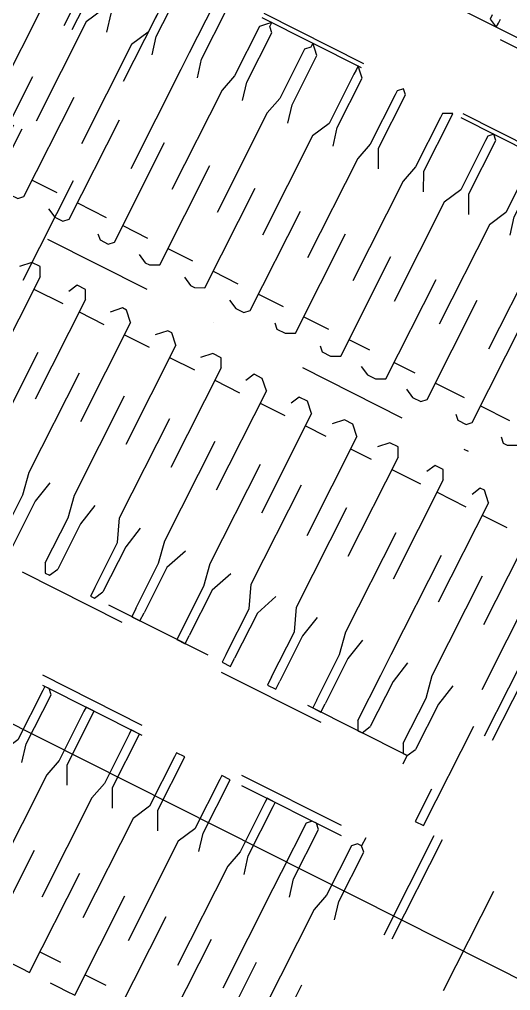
# Model space of a CAD drawing. Header units: metres. Extents: x 0 to 547597, y 0 to 1844684.
# Drawn here: x 543423.236 to 543423.677, y 1844511.953 to 1844512.826 of the extents above; entities that cross this region are included whole.
import ezdxf

# ---------------------------------------------------------------- set-up
doc = ezdxf.new("R2010")
doc.units = ezdxf.units.M
doc.linetypes.add('DASHED', pattern=[0.75, 0.5, -0.25])
doc.layers.add('5_Thep', color=4, linetype='Continuous')
doc.layers.add('TB220kVtuonglai', color=8, linetype='DASHED')

# ---------------------------------------------------------------- blocks, each defined once
blk = doc.blocks.new('MBA220-MB')
at = {"color": 1}
for points in [[(-1008.44, 2959.19), (309.97, 2959.19)], [(-1029.1, 2897.2), (330.64, 2897.2)], [(-1029.1, 2888.93), (330.64, 2888.93)], [(-33.06, 2868.27), (-33.06, 2876.53), (-665.4, 2876.53), (-665.4, 2868.27), (-33.06, 2868.27)], [(-318.24, 2843.47), (-157.05, 2843.47), (-136.39, 2839.34), (-90.92, 2839.34)], [(12.4, 2826.94), (61.99, 2826.94), (78.53, 2822.8), (243.84, 2822.8), (243.84, 2831.07), (243.84, 2835.2), (243.84, 2843.47), (78.53, 2843.47), (61.99, 2839.34), (12.4, 2839.34), (8.27, 2835.2), (8.27, 2831.07), (12.4, 2826.94)], [(-694.34, 2835.2), (-702.6, 2835.2), (-702.6, 1620.12)], [(-694.34, 2835.2), (-702.6, 2835.2), (-702.6, 1620.12)], [(-694.34, 1620.12), (-694.34, 2835.2)], [(-694.34, 1620.12), (-694.34, 2835.2)], [(-619.94, 1620.12), (-619.94, 2835.2), (-615.81, 2835.2)], [(-619.94, 1620.12), (-619.94, 2835.2), (-615.81, 2835.2)], [(-615.81, 1620.12), (-615.81, 2835.2)], [(-615.81, 1620.12), (-615.81, 2835.2)], [(-90.92, 2826.94), (-82.66, 2831.07), (-82.66, 2835.2), (-90.92, 2839.34)], [(-74.39, 2835.2), (-82.66, 2835.2), (-82.66, 2240.06)], [(-74.39, 2835.2), (-82.66, 2835.2), (-82.66, 2240.06)], [(-74.39, 2252.46), (-74.39, 2835.2)], [(-74.39, 2252.46), (-74.39, 2835.2)], [(0, 2310.32), (0, 2835.2), (8.27, 2835.2)], [(0, 2310.32), (0, 2835.2), (8.27, 2835.2)], [(8.27, 2314.45), (8.27, 2835.2)], [(8.27, 2314.45), (8.27, 2835.2)], [(-90.92, 2826.94), (-136.39, 2826.94), (-157.05, 2822.8), (-318.24, 2822.8)], [(-305.84, 2798.01), (-305.84, 2822.8)], [(-305.84, 2798.01), (-305.84, 2822.8)], [(-607.54, 2781.47), (-557.95, 2781.47), (-541.42, 2781.47), (-376.1, 2781.47), (-371.97, 2785.61), (-371.97, 2789.74), (-376.1, 2798.01), (-541.42, 2798.01), (-557.95, 2793.87), (-607.54, 2793.87), (-611.68, 2789.74), (-615.81, 2789.74), (-611.68, 2785.61), (-607.54, 2781.47)], [(-607.54, 2781.47), (-557.95, 2781.47), (-541.42, 2781.47), (-376.1, 2781.47), (-371.97, 2785.61), (-371.97, 2789.74), (-376.1, 2798.01), (-541.42, 2798.01), (-557.95, 2793.87), (-607.54, 2793.87), (-611.68, 2789.74), (-615.81, 2789.74), (-611.68, 2785.61), (-607.54, 2781.47)], [(-318.24, 2798.01), (-326.5, 2789.74), (-326.5, 2785.61), (-318.24, 2781.47)], [(-318.24, 2798.01), (-326.5, 2789.74), (-326.5, 2785.61), (-318.24, 2781.47)], [(-318.24, 2798.01), (-157.05, 2798.01), (-136.39, 2793.87), (-90.92, 2793.87)], [(-318.24, 2798.01), (-157.05, 2798.01), (-136.39, 2793.87), (-90.92, 2793.87)], [(-90.92, 2781.47), (-82.66, 2785.61), (-82.66, 2789.74), (-90.92, 2793.87)], [(-90.92, 2781.47), (-82.66, 2785.61), (-82.66, 2789.74), (-90.92, 2793.87)], [(12.4, 2781.47), (61.99, 2781.47), (78.53, 2781.47), (243.84, 2781.47), (243.84, 2785.61), (243.84, 2789.74), (243.84, 2798.01), (78.53, 2798.01), (61.99, 2793.87), (12.4, 2793.87), (8.27, 2789.74), (8.27, 2785.61), (12.4, 2781.47)], [(12.4, 2781.47), (61.99, 2781.47), (78.53, 2781.47), (243.84, 2781.47), (243.84, 2785.61), (243.84, 2789.74), (243.84, 2798.01), (78.53, 2798.01), (61.99, 2793.87), (12.4, 2793.87), (8.27, 2789.74), (8.27, 2785.61), (12.4, 2781.47)], [(-392.63, 2752.54), (-392.63, 2781.47)], [(-392.63, 2752.54), (-392.63, 2781.47)], [(-90.92, 2781.47), (-136.39, 2781.47), (-157.05, 2781.47), (-318.24, 2781.47)], [(-90.92, 2781.47), (-136.39, 2781.47), (-157.05, 2781.47), (-318.24, 2781.47)], [(-305.84, 2752.54), (-305.84, 2781.47)], [(-305.84, 2752.54), (-305.84, 2781.47)], [(-351.3, 2756.68), (-351.3, 2760.81)], [(-607.54, 2740.14), (-557.95, 2740.14), (-541.42, 2736.01), (-376.1, 2736.01), (-371.97, 2740.14), (-371.97, 2748.41), (-376.1, 2752.54), (-541.42, 2752.54), (-557.95, 2748.41), (-607.54, 2748.41), (-611.68, 2748.41), (-615.81, 2744.28), (-611.68, 2740.14), (-607.54, 2740.14)], [(-607.54, 2740.14), (-557.95, 2740.14), (-541.42, 2736.01), (-376.1, 2736.01), (-371.97, 2740.14), (-371.97, 2748.41), (-376.1, 2752.54), (-541.42, 2752.54), (-557.95, 2748.41), (-607.54, 2748.41), (-611.68, 2748.41), (-615.81, 2744.28), (-611.68, 2740.14), (-607.54, 2740.14)], [(-318.24, 2752.54), (-326.5, 2748.41), (-326.5, 2740.14), (-318.24, 2736.01)], [(-318.24, 2752.54), (-326.5, 2748.41), (-326.5, 2740.14), (-318.24, 2736.01)], [(-318.24, 2752.54), (-157.05, 2752.54), (-136.39, 2748.41), (-90.92, 2748.41)], [(-318.24, 2752.54), (-157.05, 2752.54), (-136.39, 2748.41), (-90.92, 2748.41)], [(-90.92, 2740.14), (-82.66, 2740.14), (-82.66, 2748.41), (-90.92, 2748.41)], [(-90.92, 2740.14), (-82.66, 2740.14), (-82.66, 2748.41), (-90.92, 2748.41)], [(12.4, 2740.14), (61.99, 2740.14), (78.53, 2736.01), (243.84, 2736.01), (243.84, 2740.14), (243.84, 2748.41), (243.84, 2752.54), (78.53, 2752.54), (61.99, 2748.41), (12.4, 2748.41), (8.27, 2748.41), (8.27, 2740.14), (12.4, 2740.14)], [(12.4, 2740.14), (61.99, 2740.14), (78.53, 2736.01), (243.84, 2736.01), (243.84, 2740.14), (243.84, 2748.41), (243.84, 2752.54), (78.53, 2752.54), (61.99, 2748.41), (12.4, 2748.41), (8.27, 2748.41), (8.27, 2740.14), (12.4, 2740.14)], [(-90.92, 2740.14), (-136.39, 2740.14), (-157.05, 2736.01), (-318.24, 2736.01)], [(-90.92, 2740.14), (-136.39, 2740.14), (-157.05, 2736.01), (-318.24, 2736.01)], [(-392.63, 2707.08), (-392.63, 2736.01)], [(-392.63, 2707.08), (-392.63, 2736.01)], [(-305.84, 2707.08), (-305.84, 2736.01)], [(-305.84, 2707.08), (-305.84, 2736.01)], [(-607.54, 2694.68), (-557.95, 2694.68), (-541.42, 2686.42), (-376.1, 2686.42), (-371.97, 2694.68), (-371.97, 2702.95), (-376.1, 2707.08), (-541.42, 2707.08), (-557.95, 2702.95), (-611.68, 2702.95), (-615.81, 2698.82), (-611.68, 2694.68), (-607.54, 2694.68)], [(-607.54, 2694.68), (-557.95, 2694.68), (-541.42, 2686.42), (-376.1, 2686.42), (-371.97, 2694.68), (-371.97, 2702.95), (-376.1, 2707.08), (-541.42, 2707.08), (-557.95, 2702.95), (-611.68, 2702.95), (-615.81, 2698.82), (-611.68, 2694.68), (-607.54, 2694.68)], [(-318.24, 2707.08), (-326.5, 2702.95), (-326.5, 2694.68), (-318.24, 2686.42)], [(-318.24, 2707.08), (-326.5, 2702.95), (-326.5, 2694.68), (-318.24, 2686.42)], [(-318.24, 2707.08), (-157.05, 2707.08), (-136.39, 2702.95), (-90.92, 2702.95)], [(-318.24, 2707.08), (-157.05, 2707.08), (-136.39, 2702.95), (-90.92, 2702.95)], [(12.4, 2694.68), (61.99, 2694.68), (78.53, 2686.42), (243.84, 2686.42), (243.84, 2694.68), (243.84, 2702.95), (243.84, 2707.08), (78.53, 2707.08), (61.99, 2702.95), (8.27, 2702.95), (8.27, 2694.68), (12.4, 2694.68)], [(12.4, 2694.68), (61.99, 2694.68), (78.53, 2686.42), (243.84, 2686.42), (243.84, 2694.68), (243.84, 2702.95), (243.84, 2707.08), (78.53, 2707.08), (61.99, 2702.95), (8.27, 2702.95), (8.27, 2694.68), (12.4, 2694.68)], [(-90.92, 2694.68), (-82.66, 2694.68), (-82.66, 2702.95), (-90.92, 2702.95)], [(-90.92, 2694.68), (-82.66, 2694.68), (-82.66, 2702.95), (-90.92, 2702.95)], [(-392.63, 2665.75), (-392.63, 2686.42)], [(-392.63, 2665.75), (-392.63, 2686.42)], [(-351.3, 2694.68), (-351.3, 2566.56)], [(-90.92, 2694.68), (-136.39, 2694.68), (-157.05, 2686.42), (-318.24, 2686.42)], [(-90.92, 2694.68), (-136.39, 2694.68), (-157.05, 2686.42), (-318.24, 2686.42)], [(-305.84, 2665.75), (-305.84, 2686.42)], [(-305.84, 2665.75), (-305.84, 2686.42)], [(223.18, 2665.75), (223.18, 2686.42)], [(223.18, 2665.75), (223.18, 2686.42)], [(-607.54, 2649.22), (-557.95, 2649.22), (-541.42, 2640.95), (-376.1, 2640.95), (-371.97, 2649.22), (-371.97, 2657.49), (-376.1, 2665.75), (-541.42, 2665.75), (-557.95, 2657.49), (-611.68, 2657.49), (-615.81, 2653.35), (-611.68, 2649.22), (-607.54, 2649.22)], [(-607.54, 2649.22), (-557.95, 2649.22), (-541.42, 2640.95), (-376.1, 2640.95), (-371.97, 2649.22), (-371.97, 2657.49), (-376.1, 2665.75), (-541.42, 2665.75), (-557.95, 2657.49), (-611.68, 2657.49), (-615.81, 2653.35), (-611.68, 2649.22), (-607.54, 2649.22)], [(-318.24, 2665.75), (-326.5, 2657.49), (-326.5, 2649.22), (-318.24, 2640.95)], [(-318.24, 2665.75), (-326.5, 2657.49), (-326.5, 2649.22), (-318.24, 2640.95)], [(-318.24, 2665.75), (-157.05, 2665.75), (-136.39, 2657.49), (-90.92, 2657.49)], [(-318.24, 2665.75), (-157.05, 2665.75), (-136.39, 2657.49), (-90.92, 2657.49)], [(12.4, 2649.22), (61.99, 2649.22), (78.53, 2640.95), (243.84, 2640.95), (243.84, 2649.22), (243.84, 2657.49), (243.84, 2665.75), (78.53, 2665.75), (61.99, 2657.49), (8.27, 2657.49), (8.27, 2649.22), (12.4, 2649.22)], [(12.4, 2649.22), (61.99, 2649.22), (78.53, 2640.95), (243.84, 2640.95), (243.84, 2649.22), (243.84, 2657.49), (243.84, 2665.75), (78.53, 2665.75), (61.99, 2657.49), (8.27, 2657.49), (8.27, 2649.22), (12.4, 2649.22)], [(-90.92, 2649.22), (-82.66, 2649.22), (-82.66, 2657.49), (-90.92, 2657.49)], [(-90.92, 2649.22), (-82.66, 2649.22), (-82.66, 2657.49), (-90.92, 2657.49)], [(-90.92, 2649.22), (-136.39, 2649.22), (-157.05, 2640.95), (-318.24, 2640.95)], [(-90.92, 2649.22), (-136.39, 2649.22), (-157.05, 2640.95), (-318.24, 2640.95)], [(-392.63, 2620.29), (-392.63, 2640.95)], [(-392.63, 2620.29), (-392.63, 2640.95)], [(-305.84, 2620.29), (-305.84, 2640.95)], [(-305.84, 2620.29), (-305.84, 2640.95)], [(223.18, 2620.29), (223.18, 2640.95)], [(223.18, 2620.29), (223.18, 2640.95)], [(-607.54, 2603.76), (-557.95, 2603.76), (-541.42, 2599.62), (-376.1, 2599.62), (-371.97, 2603.76), (-371.97, 2612.02), (-376.1, 2620.29), (-541.42, 2620.29), (-557.95, 2612.02), (-611.68, 2612.02), (-615.81, 2612.02), (-611.68, 2603.76), (-607.54, 2603.76)], [(-607.54, 2603.76), (-557.95, 2603.76), (-541.42, 2599.62), (-376.1, 2599.62), (-371.97, 2603.76), (-371.97, 2612.02), (-376.1, 2620.29), (-541.42, 2620.29), (-557.95, 2612.02), (-611.68, 2612.02), (-615.81, 2612.02), (-611.68, 2603.76), (-607.54, 2603.76)], [(-318.24, 2620.29), (-326.5, 2612.02), (-326.5, 2603.76), (-318.24, 2599.62)], [(-318.24, 2620.29), (-326.5, 2612.02), (-326.5, 2603.76), (-318.24, 2599.62)], [(-318.24, 2620.29), (-157.05, 2620.29), (-136.39, 2612.02), (-90.92, 2612.02)], [(-318.24, 2620.29), (-157.05, 2620.29), (-136.39, 2612.02), (-90.92, 2612.02)], [(12.4, 2603.76), (61.99, 2603.76), (78.53, 2599.62), (243.84, 2599.62), (243.84, 2603.76), (243.84, 2612.02), (243.84, 2620.29), (78.53, 2620.29), (61.99, 2612.02), (8.27, 2612.02), (8.27, 2603.76), (12.4, 2603.76)], [(12.4, 2603.76), (61.99, 2603.76), (78.53, 2599.62), (243.84, 2599.62), (243.84, 2603.76), (243.84, 2612.02), (243.84, 2620.29), (78.53, 2620.29), (61.99, 2612.02), (8.27, 2612.02), (8.27, 2603.76), (12.4, 2603.76)], [(-710.87, 2603.76), (-706.73, 2603.76), (-702.6, 2612.02), (-706.73, 2612.02), (-710.87, 2612.02)], [(-710.87, 2603.76), (-706.73, 2603.76), (-702.6, 2612.02), (-706.73, 2612.02), (-710.87, 2612.02)], [(-90.92, 2603.76), (-82.66, 2603.76), (-82.66, 2612.02), (-90.92, 2612.02)], [(-90.92, 2603.76), (-82.66, 2603.76), (-82.66, 2612.02), (-90.92, 2612.02)], [(-392.63, 2574.83), (-392.63, 2599.62)], [(-392.63, 2574.83), (-392.63, 2599.62)], [(-90.92, 2603.76), (-136.39, 2603.76), (-157.05, 2599.62), (-318.24, 2599.62)], [(-90.92, 2603.76), (-136.39, 2603.76), (-157.05, 2599.62), (-318.24, 2599.62)], [(-305.84, 2574.83), (-305.84, 2599.62)], [(-305.84, 2574.83), (-305.84, 2599.62)], [(-607.54, 2558.29), (-557.95, 2558.29), (-541.42, 2554.16), (-376.1, 2554.16), (-371.97, 2558.29), (-371.97, 2566.56), (-376.1, 2574.83), (-541.42, 2574.83), (-557.95, 2566.56), (-611.68, 2566.56), (-615.81, 2562.43), (-611.68, 2558.29), (-607.54, 2558.29)], [(-607.54, 2558.29), (-557.95, 2558.29), (-541.42, 2554.16), (-376.1, 2554.16), (-371.97, 2558.29), (-371.97, 2566.56), (-376.1, 2574.83), (-541.42, 2574.83), (-557.95, 2566.56), (-611.68, 2566.56), (-615.81, 2562.43), (-611.68, 2558.29), (-607.54, 2558.29)], [(-318.24, 2574.83), (-326.5, 2566.56), (-326.5, 2558.29), (-318.24, 2554.16)], [(-318.24, 2574.83), (-326.5, 2566.56), (-326.5, 2558.29), (-318.24, 2554.16)], [(-318.24, 2574.83), (-157.05, 2574.83), (-136.39, 2566.56), (-90.92, 2566.56)], [(-318.24, 2574.83), (-157.05, 2574.83), (-136.39, 2566.56), (-90.92, 2566.56)], [(12.4, 2558.29), (61.99, 2558.29), (78.53, 2554.16), (243.84, 2554.16), (243.84, 2558.29), (243.84, 2566.56), (243.84, 2574.83), (78.53, 2574.83), (61.99, 2566.56), (8.27, 2566.56), (8.27, 2558.29), (12.4, 2558.29)], [(12.4, 2558.29), (61.99, 2558.29), (78.53, 2554.16), (243.84, 2554.16), (243.84, 2558.29), (243.84, 2566.56), (243.84, 2574.83), (78.53, 2574.83), (61.99, 2566.56), (8.27, 2566.56), (8.27, 2558.29), (12.4, 2558.29)], [(-90.92, 2558.29), (-82.66, 2558.29), (-82.66, 2566.56), (-90.92, 2566.56)], [(-90.92, 2558.29), (-82.66, 2558.29), (-82.66, 2566.56), (-90.92, 2566.56)], [(-90.92, 2558.29), (-136.39, 2558.29), (-157.05, 2554.16), (-318.24, 2554.16)], [(-90.92, 2558.29), (-136.39, 2558.29), (-157.05, 2554.16), (-318.24, 2554.16)], [(-392.63, 2529.36), (-392.63, 2554.16)], [(-392.63, 2529.36), (-392.63, 2554.16)], [(-305.84, 2529.36), (-305.84, 2554.16)], [(-305.84, 2529.36), (-305.84, 2554.16)], [(-607.54, 2516.97), (-557.95, 2516.97), (-541.42, 2508.7), (-376.1, 2508.7), (-371.97, 2516.97), (-371.97, 2525.23), (-376.1, 2529.36), (-541.42, 2529.36), (-557.95, 2525.23), (-607.54, 2525.23), (-611.68, 2521.1), (-615.81, 2516.97), (-611.68, 2516.97), (-607.54, 2516.97)], [(-607.54, 2516.97), (-557.95, 2516.97), (-541.42, 2508.7), (-376.1, 2508.7), (-371.97, 2516.97), (-371.97, 2525.23), (-376.1, 2529.36), (-541.42, 2529.36), (-557.95, 2525.23), (-607.54, 2525.23), (-611.68, 2521.1), (-615.81, 2516.97), (-611.68, 2516.97), (-607.54, 2516.97)], [(-318.24, 2529.36), (-326.5, 2525.23), (-326.5, 2516.97), (-318.24, 2508.7)], [(-318.24, 2529.36), (-326.5, 2525.23), (-326.5, 2516.97), (-318.24, 2508.7)], [(-318.24, 2529.36), (-157.05, 2529.36), (-136.39, 2525.23), (-90.92, 2525.23)], [(-318.24, 2529.36), (-157.05, 2529.36), (-136.39, 2525.23), (-90.92, 2525.23)], [(12.4, 2516.97), (61.99, 2516.97), (78.53, 2508.7), (243.84, 2508.7), (243.84, 2516.97), (243.84, 2525.23), (243.84, 2529.36), (78.53, 2529.36), (61.99, 2525.23), (12.4, 2525.23), (8.27, 2521.1), (8.27, 2516.97), (12.4, 2516.97)], [(12.4, 2516.97), (61.99, 2516.97), (78.53, 2508.7), (243.84, 2508.7), (243.84, 2516.97), (243.84, 2525.23), (243.84, 2529.36), (78.53, 2529.36), (61.99, 2525.23), (12.4, 2525.23), (8.27, 2521.1), (8.27, 2516.97), (12.4, 2516.97)], [(-90.92, 2516.97), (-82.66, 2516.97), (-82.66, 2521.1), (-90.92, 2525.23)], [(-90.92, 2516.97), (-82.66, 2516.97), (-82.66, 2521.1), (-90.92, 2525.23)], [(-90.92, 2516.97), (-136.39, 2516.97), (-157.05, 2508.7), (-318.24, 2508.7)], [(-90.92, 2516.97), (-136.39, 2516.97), (-157.05, 2508.7), (-318.24, 2508.7)], [(-392.63, 2483.9), (-392.63, 2508.7)], [(-392.63, 2483.9), (-392.63, 2508.7)], [(-351.3, 2504.57), (-351.3, 2504.57)], [(-305.84, 2483.9), (-305.84, 2508.7)], [(-305.84, 2483.9), (-305.84, 2508.7)], [(-607.54, 2467.37), (-557.95, 2467.37), (-541.42, 2463.24), (-376.1, 2463.24), (-371.97, 2471.5), (-371.97, 2475.64), (-376.1, 2483.9), (-541.42, 2483.9), (-557.95, 2479.77), (-607.54, 2479.77), (-611.68, 2475.64), (-615.81, 2471.5), (-611.68, 2471.5), (-607.54, 2467.37)], [(-607.54, 2467.37), (-557.95, 2467.37), (-541.42, 2463.24), (-376.1, 2463.24), (-371.97, 2471.5), (-371.97, 2475.64), (-376.1, 2483.9), (-541.42, 2483.9), (-557.95, 2479.77), (-607.54, 2479.77), (-611.68, 2475.64), (-615.81, 2471.5), (-611.68, 2471.5), (-607.54, 2467.37)], [(-318.24, 2483.9), (-326.5, 2475.64), (-326.5, 2471.5), (-318.24, 2463.24)], [(-318.24, 2483.9), (-326.5, 2475.64), (-326.5, 2471.5), (-318.24, 2463.24)], [(-318.24, 2483.9), (-157.05, 2483.9), (-136.39, 2479.77), (-90.92, 2479.77)], [(-318.24, 2483.9), (-157.05, 2483.9), (-136.39, 2479.77), (-90.92, 2479.77)], [(-90.92, 2467.37), (-82.66, 2471.5), (-82.66, 2475.64), (-90.92, 2479.77)], [(-90.92, 2467.37), (-82.66, 2471.5), (-82.66, 2475.64), (-90.92, 2479.77)], [(-392.63, 2438.44), (-392.63, 2463.24)], [(-392.63, 2438.44), (-392.63, 2463.24)], [(-90.92, 2467.37), (-136.39, 2467.37), (-157.05, 2463.24), (-318.24, 2463.24)], [(-90.92, 2467.37), (-136.39, 2467.37), (-157.05, 2463.24), (-318.24, 2463.24)], [(-305.84, 2438.44), (-305.84, 2463.24)], [(-305.84, 2438.44), (-305.84, 2463.24)], [(-607.54, 2421.91), (-557.95, 2421.91), (-541.42, 2417.77), (-376.1, 2417.77), (-371.97, 2426.04), (-371.97, 2430.17), (-376.1, 2438.44), (-541.42, 2438.44), (-557.95, 2434.31), (-607.54, 2434.31), (-611.68, 2430.17), (-615.81, 2430.17), (-611.68, 2426.04), (-607.54, 2421.91)], [(-607.54, 2421.91), (-557.95, 2421.91), (-541.42, 2417.77), (-376.1, 2417.77), (-371.97, 2426.04), (-371.97, 2430.17), (-376.1, 2438.44), (-541.42, 2438.44), (-557.95, 2434.31), (-607.54, 2434.31), (-611.68, 2430.17), (-615.81, 2430.17), (-611.68, 2426.04), (-607.54, 2421.91)], [(-351.3, 2438.44), (-351.3, 2314.45)], [(-318.24, 2438.44), (-326.5, 2430.17), (-326.5, 2426.04), (-318.24, 2417.77)], [(-318.24, 2438.44), (-326.5, 2430.17), (-326.5, 2426.04), (-318.24, 2417.77)], [(-318.24, 2438.44), (-157.05, 2438.44), (-136.39, 2434.31), (-90.92, 2434.31)], [(-318.24, 2438.44), (-157.05, 2438.44), (-136.39, 2434.31), (-90.92, 2434.31)], [(-392.63, 2392.98), (-392.63, 2417.77)], [(-392.63, 2392.98), (-392.63, 2417.77)], [(-90.92, 2421.91), (-136.39, 2421.91), (-157.05, 2417.77), (-318.24, 2417.77)], [(-90.92, 2421.91), (-136.39, 2421.91), (-157.05, 2417.77), (-318.24, 2417.77)], [(-305.84, 2392.98), (-305.84, 2417.77)], [(-305.84, 2392.98), (-305.84, 2417.77)], [(-607.54, 2376.45), (-557.95, 2376.45), (-541.42, 2376.45), (-376.1, 2376.45), (-371.97, 2380.58), (-371.97, 2388.84), (-376.1, 2392.98), (-541.42, 2392.98), (-557.95, 2388.84), (-607.54, 2388.84), (-611.68, 2388.84), (-615.81, 2384.71), (-611.68, 2380.58), (-607.54, 2376.45)], [(-607.54, 2376.45), (-557.95, 2376.45), (-541.42, 2376.45), (-376.1, 2376.45), (-371.97, 2380.58), (-371.97, 2388.84), (-376.1, 2392.98), (-541.42, 2392.98), (-557.95, 2388.84), (-607.54, 2388.84), (-611.68, 2388.84), (-615.81, 2384.71), (-611.68, 2380.58), (-607.54, 2376.45)], [(-318.24, 2392.98), (-326.5, 2388.84), (-326.5, 2380.58), (-318.24, 2376.45)], [(-318.24, 2392.98), (-326.5, 2388.84), (-326.5, 2380.58), (-318.24, 2376.45)], [(-318.24, 2392.98), (-157.05, 2392.98), (-136.39, 2388.84), (-90.92, 2388.84)], [(-318.24, 2392.98), (-157.05, 2392.98), (-136.39, 2388.84), (-90.92, 2388.84)], [(-392.63, 2347.51), (-392.63, 2376.45)], [(-392.63, 2347.51), (-392.63, 2376.45)], [(-90.92, 2376.45), (-136.39, 2376.45), (-157.05, 2376.45), (-318.24, 2376.45)], [(-90.92, 2376.45), (-136.39, 2376.45), (-157.05, 2376.45), (-318.24, 2376.45)], [(-305.84, 2347.51), (-305.84, 2376.45)], [(-305.84, 2347.51), (-305.84, 2376.45)], [(-607.54, 2335.12), (-557.95, 2335.12), (-541.42, 2326.85), (-376.1, 2326.85), (-371.97, 2335.12), (-371.97, 2343.38), (-376.1, 2347.51), (-541.42, 2347.51), (-557.95, 2343.38), (-611.68, 2343.38), (-615.81, 2339.25), (-611.68, 2335.12), (-607.54, 2335.12)], [(-607.54, 2335.12), (-557.95, 2335.12), (-541.42, 2326.85), (-376.1, 2326.85), (-371.97, 2335.12), (-371.97, 2343.38), (-376.1, 2347.51), (-541.42, 2347.51), (-557.95, 2343.38), (-611.68, 2343.38), (-615.81, 2339.25), (-611.68, 2335.12), (-607.54, 2335.12)], [(-318.24, 2347.51), (-326.5, 2343.38), (-326.5, 2335.12), (-318.24, 2326.85)], [(-318.24, 2347.51), (-326.5, 2343.38), (-326.5, 2335.12), (-318.24, 2326.85)], [(-318.24, 2347.51), (-157.05, 2347.51), (-136.39, 2343.38), (-90.92, 2343.38)], [(-318.24, 2347.51), (-157.05, 2347.51), (-136.39, 2343.38), (-90.92, 2343.38)], [(-1008.44, 2335.12), (309.97, 2335.12)], [(-90.92, 2335.12), (-136.39, 2335.12), (-157.05, 2326.85), (-318.24, 2326.85)], [(-90.92, 2335.12), (-136.39, 2335.12), (-157.05, 2326.85), (-318.24, 2326.85)], [(-392.63, 2302.05), (-392.63, 2326.85)], [(-392.63, 2302.05), (-392.63, 2326.85)], [(-607.54, 2289.65), (-557.95, 2289.65), (-541.42, 2281.39), (-376.1, 2281.39), (-371.97, 2289.65), (-371.97, 2297.92), (-376.1, 2302.05), (-541.42, 2302.05), (-557.95, 2297.92), (-611.68, 2297.92), (-615.81, 2293.79), (-611.68, 2289.65), (-607.54, 2289.65)], [(-607.54, 2289.65), (-557.95, 2289.65), (-541.42, 2281.39), (-376.1, 2281.39), (-371.97, 2289.65), (-371.97, 2297.92), (-376.1, 2302.05), (-541.42, 2302.05), (-557.95, 2297.92), (-611.68, 2297.92), (-615.81, 2293.79), (-611.68, 2289.65), (-607.54, 2289.65)], [(-1029.1, 2273.12), (-61.99, 2273.12)], [(-1029.1, 2264.86), (-66.13, 2264.86)], [(-607.54, 2244.19), (-557.95, 2244.19), (-541.42, 2240.06), (-376.1, 2240.06), (-371.97, 2244.19), (-371.97, 2252.46), (-376.1, 2260.72), (-541.42, 2260.72), (-557.95, 2252.46), (-611.68, 2252.46), (-615.81, 2248.32), (-611.68, 2244.19), (-607.54, 2244.19)], [(-607.54, 2244.19), (-557.95, 2244.19), (-541.42, 2240.06), (-376.1, 2240.06), (-371.97, 2244.19), (-371.97, 2252.46), (-376.1, 2260.72), (-541.42, 2260.72), (-557.95, 2252.46), (-611.68, 2252.46), (-615.81, 2248.32), (-611.68, 2244.19), (-607.54, 2244.19)]]:
    blk.add_lwpolyline(points, dxfattribs=at)
blk = doc.blocks.new('mb moiTQK')
at = {"layer": 'TB220kVtuonglai', "ltscale": 3000}
blk.add_line((-20, -74.49979), (-20, -80.24943), dxfattribs=at)
at = {"layer": 'TB220kVtuonglai', "ltscale": 3000, "xscale": 0.001, "yscale": 0.001, "zscale": 0.001}
blk.add_blockref('MBA220-MB', (-20.05166, -82.51016), dxfattribs=at)
blk = doc.blocks.new('ACAD-DinhViTuyenDz220kV')
blk.add_circle((543470.18793, 1844560.06958), 117.55145)
at = {"layer": '5_Thep', "rotation": 243.2403583287449}
blk.add_blockref('mb moiTQK', (543485.661, 1844458.313), dxfattribs=at)

msp = doc.modelspace()

# ---------------------------------------------------------------- block references
msp.add_blockref('ACAD-DinhViTuyenDz220kV', (0, 0))

doc.saveas('drawing.dxf')
